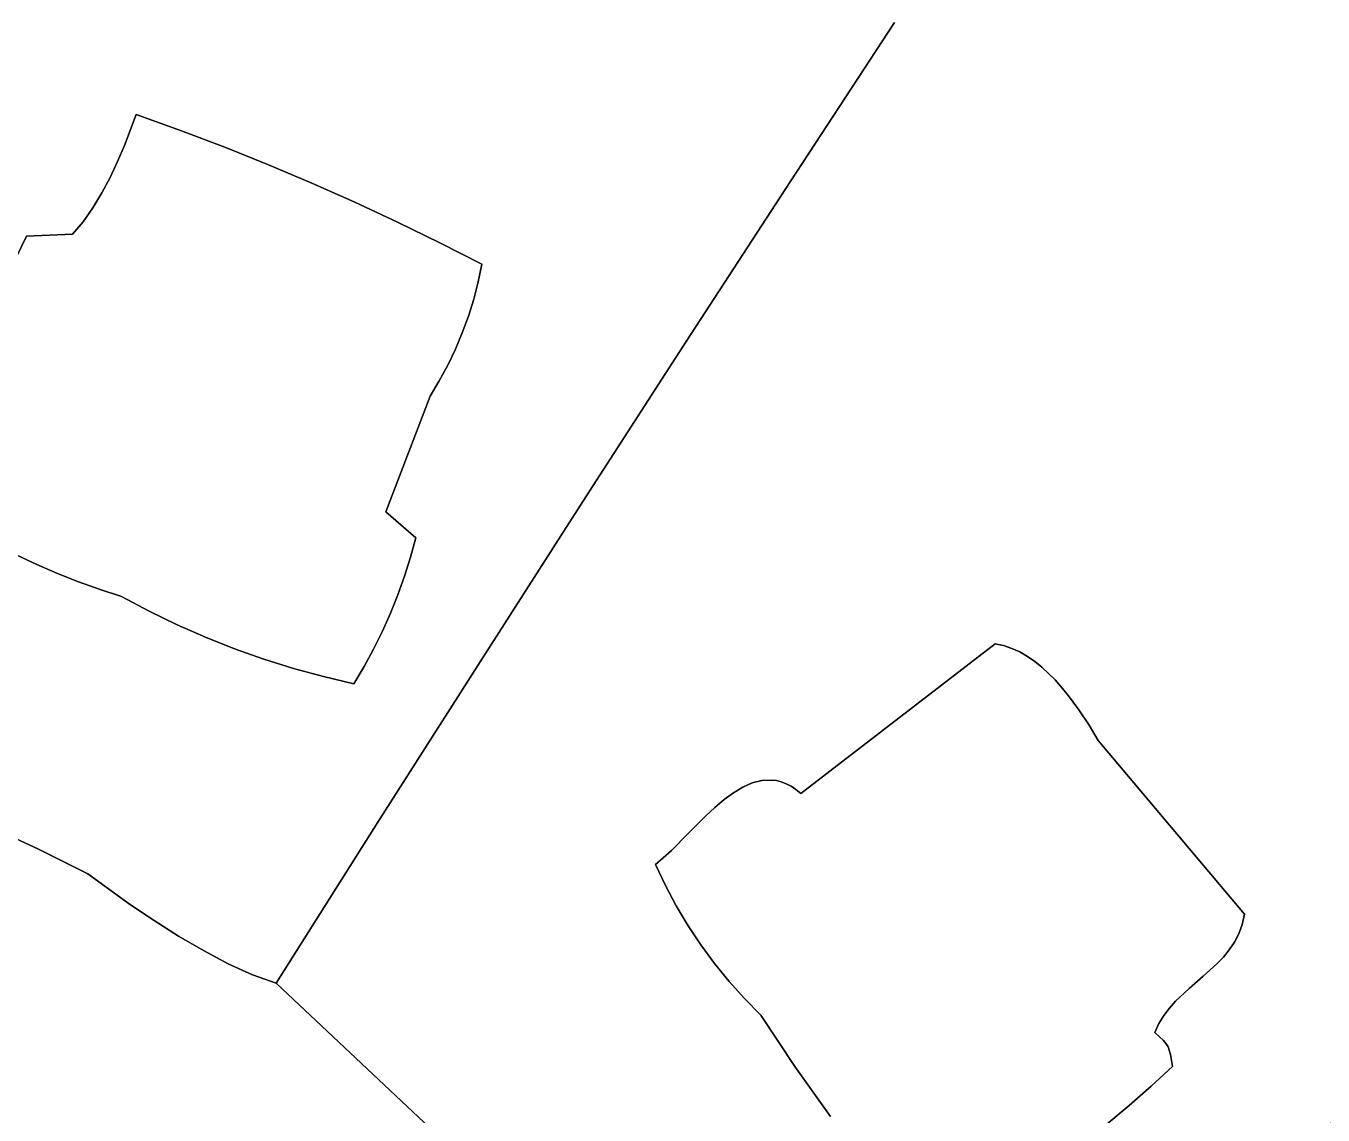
# Model space of a CAD drawing. Header units: inches. Extents: x 37.5 to 70.3, y 17.4 to 61.6.
# Drawn here: x 54.654 to 58.875, y 45.881 to 49.425 of the extents above; entities that cross this region are included whole.
import ezdxf

# ---------------------------------------------------------------- set-up
doc = ezdxf.new("R2010")
doc.units = ezdxf.units.IN
doc.layers.add('SURFACES_FOR_SKETCHUP', color=7, linetype='Continuous')

msp = doc.modelspace()

# ---------------------------------------------------------------- linework, layer by layer
at = {"layer": 'SURFACES_FOR_SKETCHUP'}
for points, invisible_edges in [([(54.4425, 50.6321), (55.3007, 49.0305), (56.583, 51.538)], 11), ([(55.443, 48.9734), (56.583, 51.538), (55.3007, 49.0305)], 3), ([(56.583, 51.538), (55.443, 48.9734), (56.7737, 51.4254)], 3), ([(55.5841, 48.9138), (56.7737, 51.4254), (55.443, 48.9734)], 3), ([(56.7737, 51.4254), (55.5841, 48.9138), (56.9634, 51.311)], 3), ([(55.7242, 48.8515), (56.9634, 51.311), (55.5841, 48.9138)], 3), ([(55.7242, 48.8515), (57.4804, 49.4358), (56.9634, 51.311)], 11), ([(54.3209, 50.1923), (55.0131, 49.1368), (54.4425, 50.6321)], 3), ([(55.1574, 49.0849), (54.4425, 50.6321), (55.0131, 49.1368)], 3), ([(55.3007, 49.0305), (54.4425, 50.6321), (55.1574, 49.0849)], 3), ([(54.3209, 50.1923), (54.2012, 49.7519), (55.0131, 49.1368)], 10), ([(54.2012, 49.7519), (54.0834, 49.3111), (55.0131, 49.1368)], 10), ([(57.8876, 47.3879), (59.347, 49.7072), (57.4804, 49.4358)], 11), ([(57.9125, 47.3737), (59.347, 49.7072), (57.8876, 47.3879)], 3), ([(59.347, 49.7072), (57.9125, 47.3737), (59.5907, 49.5231)], 3), ([(57.9366, 47.3572), (59.5907, 49.5231), (57.9125, 47.3737)], 3), ([(57.9597, 47.3387), (59.5907, 49.5231), (57.9366, 47.3572)], 3), ([(59.5907, 49.5231), (57.9597, 47.3387), (59.8311, 49.3348)], 3), ([(55.8631, 48.7867), (57.4804, 49.4358), (55.7242, 48.8515)], 3), ([(57.4804, 49.4358), (55.8631, 48.7867), (57.1407, 48.9176)], 3), ([(57.1407, 48.9176), (57.8617, 47.3997), (57.4804, 49.4358)], 3), ([(57.8617, 47.3997), (57.8876, 47.3879), (57.4804, 49.4358)], 10), ([(54.0834, 49.3111), (53.9675, 48.8697), (54.6557, 48.7404)], 10), ([(54.6557, 48.7404), (54.9524, 48.9842), (54.0834, 49.3111)], 11), ([(54.9747, 49.0363), (54.0834, 49.3111), (54.9524, 48.9842)], 3), ([(55.0131, 49.1368), (54.0834, 49.3111), (54.9747, 49.0363)], 3), ([(58.0034, 47.2968), (59.8311, 49.3348), (57.9597, 47.3387)], 3), ([(58.0435, 47.25), (59.8311, 49.3348), (58.0034, 47.2968)], 3), ([(59.8311, 49.3348), (58.0435, 47.25), (60.0681, 49.1423)], 3), ([(55.1574, 49.0849), (55.0131, 49.1368), (54.9747, 49.0363)], 8), ([(58.0801, 47.2001), (60.0681, 49.1423), (58.0435, 47.25)], 3), ([(60.0681, 49.1423), (58.0801, 47.2001), (60.3018, 48.9456)], 3), ([(55.1574, 49.0849), (54.9524, 48.9842), (54.9279, 48.9322)], 9), ([(55.1574, 49.0849), (54.9279, 48.9322), (55.3007, 49.0305)], 3), ([(55.1574, 49.0849), (54.9747, 49.0363), (54.9524, 48.9842)], 9), ([(54.8717, 48.8329), (55.3007, 49.0305), (54.901, 48.8814)], 3), ([(55.3007, 49.0305), (54.8717, 48.8329), (55.443, 48.9734)], 3), ([(54.901, 48.8814), (55.3007, 49.0305), (54.9279, 48.9322)], 3), ([(54.9524, 48.9842), (54.6557, 48.7404), (54.9279, 48.9322)], 3), ([(54.8398, 48.7877), (55.443, 48.9734), (54.8717, 48.8329)], 3), ([(55.443, 48.9734), (54.8398, 48.7877), (55.5841, 48.9138)], 3), ([(54.901, 48.8814), (54.9279, 48.9322), (54.6557, 48.7404)], 10), ([(58.1133, 47.1493), (60.3018, 48.9456), (58.0801, 47.2001)], 3), ([(60.3018, 48.9456), (58.1133, 47.1493), (60.6698, 47.2728)], 11), ([(54.901, 48.8814), (54.6557, 48.7404), (54.8717, 48.8329)], 3), ([(55.9689, 48.22), (55.5841, 48.9138), (54.8051, 48.7469)], 11), ([(54.8051, 48.7469), (55.5841, 48.9138), (54.8398, 48.7877)], 3), ([(55.5841, 48.9138), (55.9689, 48.22), (55.7242, 48.8515)], 3), ([(56.0008, 48.7193), (57.1407, 48.9176), (55.8631, 48.7867)], 3), ([(56.1373, 48.6494), (57.1407, 48.9176), (56.0008, 48.7193)], 3), ([(57.1407, 48.9176), (56.1373, 48.6494), (56.8028, 48.3983)], 3), ([(56.8028, 48.3983), (57.8073, 47.4147), (57.1407, 48.9176)], 3), ([(57.835, 47.4087), (57.1407, 48.9176), (57.8073, 47.4147)], 3), ([(57.835, 47.4087), (57.8617, 47.3997), (57.1407, 48.9176)], 10), ([(54.5738, 48.5703), (54.6557, 48.7404), (53.9675, 48.8697)], 10), ([(55.7242, 48.8515), (55.9689, 48.22), (55.8631, 48.7867)], 3), ([(54.8398, 48.7877), (54.8717, 48.8329), (54.6557, 48.7404)], 10), ([(54.6557, 48.7404), (54.8051, 48.7469), (54.8398, 48.7877)], 8), ([(55.8631, 48.7867), (56.0738, 48.4266), (56.0008, 48.7193)], 3), ([(55.9989, 48.2698), (55.8631, 48.7867), (55.9689, 48.22)], 3), ([(56.0738, 48.4266), (55.8631, 48.7867), (56.0514, 48.3732)], 3), ([(56.0514, 48.3732), (55.8631, 48.7867), (56.0264, 48.3209)], 3), ([(56.0264, 48.3209), (55.8631, 48.7867), (55.9989, 48.2698)], 3), ([(54.5738, 48.5703), (54.4977, 48.3977), (54.8051, 48.7469)], 10), ([(54.8051, 48.7469), (54.4977, 48.3977), (54.895, 47.5911)], 11), ([(54.8051, 48.7469), (54.6557, 48.7404), (54.5738, 48.5703)], 8), ([(55.8254, 47.8436), (55.9689, 48.22), (54.8051, 48.7469)], 10), ([(54.9654, 47.5685), (54.8051, 48.7469), (54.895, 47.5911)], 3), ([(54.9654, 47.5685), (55.8254, 47.8436), (54.8051, 48.7469)], 11), ([(56.1254, 48.5925), (56.0008, 48.7193), (56.1109, 48.5363)], 3), ([(56.1254, 48.5925), (56.1373, 48.6494), (56.0008, 48.7193)], 8), ([(56.0937, 48.481), (56.1109, 48.5363), (56.0008, 48.7193)], 10), ([(56.0937, 48.481), (56.0008, 48.7193), (56.0738, 48.4266)], 3), ([(56.1254, 48.5925), (56.8028, 48.3983), (56.1373, 48.6494)], 3), ([(56.1109, 48.5363), (56.8028, 48.3983), (56.1254, 48.5925)], 3), ([(56.0937, 48.481), (56.8028, 48.3983), (56.1109, 48.5363)], 3), ([(56.0738, 48.4266), (56.8028, 48.3983), (56.0937, 48.481)], 3), ([(56.0514, 48.3732), (56.4665, 47.8778), (56.0738, 48.4266)], 3), ([(56.8028, 48.3983), (56.0738, 48.4266), (56.4665, 47.8778)], 3), ([(54.4607, 47.9606), (54.7567, 47.6429), (54.4977, 48.3977)], 11), ([(54.7567, 47.6429), (54.8254, 47.6159), (54.4977, 48.3977)], 10), ([(54.8254, 47.6159), (54.895, 47.5911), (54.4977, 48.3977)], 10), ([(56.0514, 48.3732), (56.0264, 48.3209), (56.4665, 47.8778)], 10), ([(56.8028, 48.3983), (56.4665, 47.8778), (57.8073, 47.4147)], 10), ([(56.0264, 48.3209), (55.9989, 48.2698), (56.4665, 47.8778)], 10), ([(55.9989, 48.2698), (55.9689, 48.22), (56.4665, 47.8778)], 10), ([(55.9689, 48.22), (55.8254, 47.8436), (55.9228, 47.7591)], 8), ([(55.9228, 47.7591), (56.4665, 47.8778), (55.9689, 48.22)], 11), ([(54.6889, 47.6722), (54.7567, 47.6429), (54.4607, 47.9606)], 10), ([(54.6889, 47.6722), (54.4607, 47.9606), (54.6221, 47.7037)], 3), ([(56.4665, 47.8778), (55.9228, 47.7591), (56.132, 47.3563)], 3), ([(56.4665, 47.8778), (56.132, 47.3563), (56.9559, 46.9299)], 10), ([(57.0489, 46.9699), (57.0803, 46.9713), (56.4665, 47.8778)], 10), ([(57.0176, 46.9619), (57.0489, 46.9699), (56.4665, 47.8778)], 10), ([(56.9559, 46.9299), (56.9866, 46.9483), (56.4665, 47.8778)], 10), ([(56.9866, 46.9483), (57.0176, 46.9619), (56.4665, 47.8778)], 10), ([(57.0803, 46.9713), (57.8073, 47.4147), (56.4665, 47.8778)], 11), ([(54.9654, 47.5685), (55.0549, 47.5209), (55.8254, 47.8436)], 10), ([(55.0549, 47.5209), (55.1461, 47.4766), (55.8254, 47.8436)], 10), ([(55.2387, 47.4358), (55.8254, 47.8436), (55.1461, 47.4766)], 3), ([(55.3328, 47.3985), (55.8254, 47.8436), (55.2387, 47.4358)], 3), ([(55.3328, 47.3985), (55.4282, 47.3647), (55.8254, 47.8436)], 10), ([(55.8254, 47.8436), (55.4282, 47.3647), (55.8642, 47.5743)], 11), ([(55.9056, 47.6967), (55.9228, 47.7591), (55.8254, 47.8436)], 8), ([(55.8642, 47.5743), (55.886, 47.6351), (55.8254, 47.8436)], 10), ([(55.9056, 47.6967), (55.8254, 47.8436), (55.886, 47.6351)], 3), ([(55.9056, 47.6967), (56.132, 47.3563), (55.9228, 47.7591)], 3), ([(54.6221, 47.7037), (54.3667, 46.8931), (54.6889, 47.6722)], 3), ([(55.886, 47.6351), (56.132, 47.3563), (55.9056, 47.6967)], 3), ([(54.6889, 47.6722), (54.3667, 46.8931), (54.7567, 47.6429)], 3), ([(54.5315, 46.8216), (54.7567, 47.6429), (54.3667, 46.8931)], 3), ([(54.7567, 47.6429), (54.5315, 46.8216), (54.8254, 47.6159)], 3), ([(54.8254, 47.6159), (54.5315, 46.8216), (54.895, 47.5911)], 3), ([(55.8642, 47.5743), (56.132, 47.3563), (55.886, 47.6351)], 3), ([(54.6945, 46.7459), (54.895, 47.5911), (54.5315, 46.8216)], 3), ([(54.895, 47.5911), (54.6945, 46.7459), (54.9654, 47.5685)], 3), ([(55.8401, 47.5143), (55.8642, 47.5743), (55.4282, 47.3647)], 10), ([(55.8401, 47.5143), (56.132, 47.3563), (55.8642, 47.5743)], 3), ([(54.9654, 47.5685), (54.6945, 46.7459), (55.0549, 47.5209)], 3), ([(55.0549, 47.5209), (54.6945, 46.7459), (55.1461, 47.4766)], 3), ([(55.4282, 47.3647), (55.5249, 47.3344), (55.8401, 47.5143)], 10), ([(55.8137, 47.4554), (55.8401, 47.5143), (55.5249, 47.3344)], 10), ([(55.8137, 47.4554), (56.132, 47.3563), (55.8401, 47.5143)], 3), ([(54.8556, 46.6661), (55.1461, 47.4766), (54.6945, 46.7459)], 3), ([(55.1461, 47.4766), (54.8556, 46.6661), (55.2387, 47.4358)], 3), ([(55.7851, 47.3974), (55.8137, 47.4554), (55.5249, 47.3344)], 10), ([(55.7851, 47.3974), (56.132, 47.3563), (55.8137, 47.4554)], 3), ([(55.2387, 47.4358), (54.8556, 46.6661), (55.3328, 47.3985)], 3), ([(57.0803, 46.9713), (57.0961, 46.9693), (57.8073, 47.4147)], 10), ([(57.0961, 46.9693), (57.1119, 46.9653), (57.8073, 47.4147)], 10), ([(57.1119, 46.9653), (57.1277, 46.9592), (57.8073, 47.4147)], 10), ([(57.1277, 46.9592), (57.1435, 46.9509), (57.8073, 47.4147)], 10), ([(57.1435, 46.9509), (57.1593, 46.9404), (57.8073, 47.4147)], 10), ([(57.1593, 46.9404), (57.1751, 46.9274), (57.8073, 47.4147)], 8), ([(57.1751, 46.9274), (58.0435, 47.25), (57.8073, 47.4147)], 3), ([(57.835, 47.4087), (57.8073, 47.4147), (57.8617, 47.3997)], 2), ([(57.8876, 47.3879), (57.8617, 47.3997), (57.8073, 47.4147)], 10), ([(57.9366, 47.3572), (57.9125, 47.3737), (57.8073, 47.4147)], 10), ([(58.0034, 47.2968), (57.9597, 47.3387), (57.8073, 47.4147)], 10), ([(57.8876, 47.3879), (57.8073, 47.4147), (57.9125, 47.3737)], 3), ([(57.9597, 47.3387), (57.9366, 47.3572), (57.8073, 47.4147)], 10), ([(58.0034, 47.2968), (57.8073, 47.4147), (58.0435, 47.25)], 3), ([(54.8556, 46.6661), (54.9943, 46.5656), (55.3328, 47.3985)], 10), ([(55.4282, 47.3647), (55.3328, 47.3985), (54.9943, 46.5656)], 10), ([(54.9943, 46.5656), (55.071, 46.5139), (55.4282, 47.3647)], 10), ([(55.071, 46.5139), (55.7991, 46.8337), (55.4282, 47.3647)], 11), ([(55.5249, 47.3344), (55.4282, 47.3647), (55.7991, 46.8337)], 10), ([(55.5249, 47.3344), (55.6226, 47.3078), (55.7851, 47.3974)], 10), ([(55.7543, 47.3405), (55.7851, 47.3974), (55.6226, 47.3078)], 10), ([(55.7543, 47.3405), (56.132, 47.3563), (55.7851, 47.3974)], 3), ([(55.6226, 47.3078), (55.5249, 47.3344), (55.7991, 46.8337)], 10), ([(55.6226, 47.3078), (55.7214, 47.2848), (55.7543, 47.3405)], 8), ([(56.132, 47.3563), (55.7214, 47.2848), (55.7991, 46.8337)], 3), ([(55.7214, 47.2848), (56.132, 47.3563), (55.7543, 47.3405)], 3), ([(56.132, 47.3563), (55.7991, 46.8337), (56.7026, 46.6967)], 10), ([(56.7026, 46.6967), (56.728, 46.718), (56.132, 47.3563)], 10), ([(56.7542, 46.7425), (56.132, 47.3563), (56.728, 46.718)], 3), ([(56.8088, 46.7976), (56.132, 47.3563), (56.7542, 46.7425)], 3), ([(56.8088, 46.7976), (56.8661, 46.8551), (56.132, 47.3563)], 10), ([(56.8661, 46.8551), (56.8956, 46.8824), (56.132, 47.3563)], 10), ([(56.8956, 46.8824), (56.9255, 46.9077), (56.132, 47.3563)], 10), ([(56.9255, 46.9077), (56.9559, 46.9299), (56.132, 47.3563)], 10), ([(55.7214, 47.2848), (55.6226, 47.3078), (55.7991, 46.8337)], 10), ([(58.0801, 47.2001), (58.0435, 47.25), (57.1751, 46.9274)], 10), ([(58.143, 47.0995), (60.6698, 47.2728), (58.1133, 47.1493)], 3), ([(58.6196, 46.5347), (60.6698, 47.2728), (58.143, 47.0995)], 3), ([(60.6698, 47.2728), (58.3851, 46.0397), (58.2272, 45.3153)], 3), ([(58.2272, 45.3153), (59.3019, 45.1404), (60.6698, 47.2728)], 3), ([(58.3851, 46.0397), (60.6698, 47.2728), (58.5862, 46.4437)], 11), ([(58.5862, 46.4437), (60.6698, 47.2728), (58.6005, 46.4712)], 3), ([(58.6005, 46.4712), (60.6698, 47.2728), (58.6118, 46.5014)], 3), ([(58.6118, 46.5014), (60.6698, 47.2728), (58.6196, 46.5347)], 3), ([(58.1133, 47.1493), (58.0801, 47.2001), (57.1751, 46.9274)], 10), ([(58.143, 47.0995), (58.1133, 47.1493), (57.1751, 46.9274)], 10), ([(57.1751, 46.9274), (58.3404, 46.1789), (58.143, 47.0995)], 11), ([(58.143, 47.0995), (58.4849, 46.3327), (58.6196, 46.5347)], 3), ([(58.3563, 46.2051), (58.143, 47.0995), (58.3404, 46.1789)], 3), ([(58.4387, 46.2932), (58.4849, 46.3327), (58.143, 47.0995)], 10), ([(58.3746, 46.2293), (58.143, 47.0995), (58.3563, 46.2051)], 3), ([(58.4387, 46.2932), (58.143, 47.0995), (58.3947, 46.2517)], 3), ([(58.3947, 46.2517), (58.143, 47.0995), (58.3746, 46.2293)], 3), ([(56.9559, 46.9299), (57.1751, 46.9274), (56.9866, 46.9483)], 3), ([(56.9866, 46.9483), (57.1751, 46.9274), (57.0176, 46.9619)], 3), ([(57.0489, 46.9699), (57.0176, 46.9619), (57.1435, 46.9509)], 10), ([(57.1593, 46.9404), (57.1435, 46.9509), (57.0176, 46.9619)], 10), ([(57.1751, 46.9274), (57.1593, 46.9404), (57.0176, 46.9619)], 10), ([(57.0803, 46.9713), (57.0489, 46.9699), (57.1119, 46.9653)], 10), ([(57.1277, 46.9592), (57.1119, 46.9653), (57.0489, 46.9699)], 10), ([(57.1277, 46.9592), (57.0489, 46.9699), (57.1435, 46.9509)], 3), ([(57.0961, 46.9693), (57.0803, 46.9713), (57.1119, 46.9653)], 2), ([(56.8501, 46.4348), (57.1751, 46.9274), (56.8086, 46.4974)], 3), ([(56.8661, 46.8551), (56.8086, 46.4974), (57.1751, 46.9274)], 11), ([(56.8501, 46.4348), (56.8947, 46.3743), (57.1751, 46.9274)], 10), ([(56.8661, 46.8551), (57.1751, 46.9274), (56.8956, 46.8824)], 3), ([(56.8947, 46.3743), (56.9422, 46.316), (57.1751, 46.9274)], 10), ([(56.8956, 46.8824), (57.1751, 46.9274), (56.9255, 46.9077)], 3), ([(56.9255, 46.9077), (57.1751, 46.9274), (56.9559, 46.9299)], 3), ([(56.9925, 46.26), (57.1751, 46.9274), (56.9422, 46.316)], 3), ([(57.0455, 46.2065), (57.1751, 46.9274), (56.9925, 46.26)], 3), ([(57.0455, 46.2065), (57.1557, 46.0391), (57.1751, 46.9274)], 10), ([(57.1557, 46.0391), (58.3404, 46.1789), (57.1751, 46.9274)], 11), ([(56.8088, 46.7976), (56.8086, 46.4974), (56.8661, 46.8551)], 3), ([(54.5315, 46.8216), (54.2444, 46.0618), (54.6945, 46.7459)], 3), ([(55.1504, 46.4635), (55.7991, 46.8337), (55.071, 46.5139)], 3), ([(55.2314, 46.4161), (55.7991, 46.8337), (55.1504, 46.4635)], 3), ([(55.3122, 46.3736), (55.7991, 46.8337), (55.2314, 46.4161)], 3), ([(55.3916, 46.3377), (55.7991, 46.8337), (55.3122, 46.3736)], 3), ([(55.3916, 46.3377), (55.468, 46.31), (55.7991, 46.8337)], 8), ([(55.468, 46.31), (56.2599, 45.5656), (55.7991, 46.8337)], 2), ([(56.2599, 45.5656), (56.7701, 46.562), (55.7991, 46.8337)], 11), ([(56.7347, 46.6285), (55.7991, 46.8337), (56.7701, 46.562)], 3), ([(56.7026, 46.6967), (55.7991, 46.8337), (56.7347, 46.6285)], 3), ([(56.8088, 46.7976), (56.7542, 46.7425), (56.7701, 46.562)], 10), ([(56.8086, 46.4974), (56.8088, 46.7976), (56.7701, 46.562)], 3), ([(54.4096, 45.9774), (54.6945, 46.7459), (54.2444, 46.0618)], 3), ([(54.6945, 46.7459), (54.4096, 45.9774), (54.8556, 46.6661)], 3), ([(56.728, 46.718), (56.7347, 46.6285), (56.7542, 46.7425)], 3), ([(56.7347, 46.6285), (56.7701, 46.562), (56.7542, 46.7425)], 10), ([(56.7026, 46.6967), (56.7347, 46.6285), (56.728, 46.718)], 2), ([(54.9943, 46.5656), (54.8556, 46.6661), (54.4096, 45.9774)], 10), ([(54.9943, 46.5656), (54.4096, 45.9774), (54.5713, 45.8864)], 9), ([(54.9943, 46.5656), (54.5713, 45.8864), (55.071, 46.5139)], 3), ([(56.7701, 46.562), (56.2599, 45.5656), (56.8086, 46.4974)], 3), ([(54.7291, 45.789), (55.071, 46.5139), (54.5713, 45.8864)], 3), ([(55.071, 46.5139), (54.7291, 45.789), (55.1504, 46.4635)], 3), ([(58.5296, 46.3734), (58.6196, 46.5347), (58.4849, 46.3327)], 3), ([(58.5296, 46.3734), (58.5503, 46.3952), (58.6196, 46.5347)], 10), ([(58.5503, 46.3952), (58.5693, 46.4185), (58.6196, 46.5347)], 10), ([(58.5862, 46.4437), (58.6196, 46.5347), (58.5693, 46.4185)], 3), ([(58.6118, 46.5014), (58.6196, 46.5347), (58.5862, 46.4437)], 10), ([(56.8086, 46.4974), (56.2599, 45.5656), (56.8501, 46.4348)], 3), ([(58.5862, 46.4437), (58.6005, 46.4712), (58.6118, 46.5014)], 8), ([(55.1504, 46.4635), (54.7291, 45.789), (55.2314, 46.4161)], 3), ([(56.8501, 46.4348), (56.2599, 45.5656), (56.8947, 46.3743)], 3), ([(58.5862, 46.4437), (58.5693, 46.4185), (58.3851, 46.0397)], 10), ([(54.8828, 45.6854), (55.2314, 46.4161), (54.7291, 45.789)], 3), ([(55.2314, 46.4161), (54.8828, 45.6854), (55.3122, 46.3736)], 3), ([(58.5693, 46.4185), (58.5503, 46.3952), (58.3851, 46.0397)], 10), ([(58.5503, 46.3952), (58.5296, 46.3734), (58.3851, 46.0397)], 10), ([(55.3122, 46.3736), (54.8828, 45.6854), (55.3916, 46.3377)], 3), ([(56.8947, 46.3743), (56.2599, 45.5656), (56.9422, 46.316)], 3), ([(58.5296, 46.3734), (58.4849, 46.3327), (58.3851, 46.0397)], 10), ([(55.0322, 45.5756), (55.3916, 46.3377), (54.8828, 45.6854)], 3), ([(55.3916, 46.3377), (55.0322, 45.5756), (55.468, 46.31)], 3), ([(55.1772, 45.4597), (55.468, 46.31), (55.0322, 45.5756)], 3), ([(55.3176, 45.338), (55.468, 46.31), (55.1772, 45.4597)], 3), ([(55.468, 46.31), (55.3176, 45.338), (56.2599, 45.5656)], 3), ([(56.9422, 46.316), (56.2599, 45.5656), (56.9925, 46.26)], 3), ([(58.4849, 46.3327), (58.4387, 46.2932), (58.3785, 46.0783)], 10), ([(58.4849, 46.3327), (58.3785, 46.0783), (58.3851, 46.0397)], 9), ([(58.4387, 46.2932), (58.3947, 46.2517), (58.371, 46.1027)], 10), ([(58.371, 46.1027), (58.3785, 46.0783), (58.4387, 46.2932)], 10), ([(56.9925, 46.26), (56.2599, 45.5656), (57.0455, 46.2065)], 3), ([(58.3746, 46.2293), (58.3563, 46.2051), (58.3648, 46.1129)], 10), ([(58.3648, 46.1129), (58.371, 46.1027), (58.3746, 46.2293)], 10), ([(58.3947, 46.2517), (58.3746, 46.2293), (58.371, 46.1027)], 10), ([(57.1557, 46.0391), (57.0455, 46.2065), (56.2599, 45.5656)], 10), ([(58.3404, 46.1789), (57.1557, 46.0391), (58.3272, 46.1502)], 3), ([(58.3404, 46.1789), (58.3272, 46.1502), (58.356, 46.1233)], 8), ([(58.3404, 46.1789), (58.356, 46.1233), (58.3563, 46.2051)], 3), ([(58.356, 46.1233), (58.3648, 46.1129), (58.3563, 46.2051)], 10), ([(57.2718, 45.876), (58.3272, 46.1502), (57.1557, 46.0391)], 3), ([(58.3272, 46.1502), (57.2718, 45.876), (58.097, 45.7914)], 11), ([(58.1711, 45.851), (58.3272, 46.1502), (58.097, 45.7914)], 3), ([(58.1711, 45.851), (58.2438, 45.9123), (58.3272, 46.1502)], 10), ([(58.2438, 45.9123), (58.3152, 45.9752), (58.3272, 46.1502)], 10), ([(58.3272, 46.1502), (58.3152, 45.9752), (58.356, 46.1233)], 3), ([(58.3785, 46.0783), (58.356, 46.1233), (58.3152, 45.9752)], 11), ([(58.3648, 46.1129), (58.356, 46.1233), (58.3785, 46.0783)], 10), ([(58.3785, 46.0783), (58.371, 46.1027), (58.3648, 46.1129)], 8), ([(58.3152, 45.9752), (58.3851, 46.0397), (58.3785, 46.0783)], 8), ([(57.1557, 46.0391), (56.2599, 45.5656), (57.2718, 45.876)], 3), ([(58.3152, 45.9752), (58.2272, 45.3153), (58.3851, 46.0397)], 3), ([(58.2438, 45.9123), (58.2272, 45.3153), (58.3152, 45.9752)], 3), ([(54.5713, 45.8864), (54.4367, 45.5621), (54.7291, 45.789)], 3), ([(58.1711, 45.851), (58.2272, 45.3153), (58.2438, 45.9123)], 3)]:
    msp.add_3dface(points, dxfattribs=dict(at, invisible_edges=invisible_edges))

doc.saveas('drawing.dxf')
